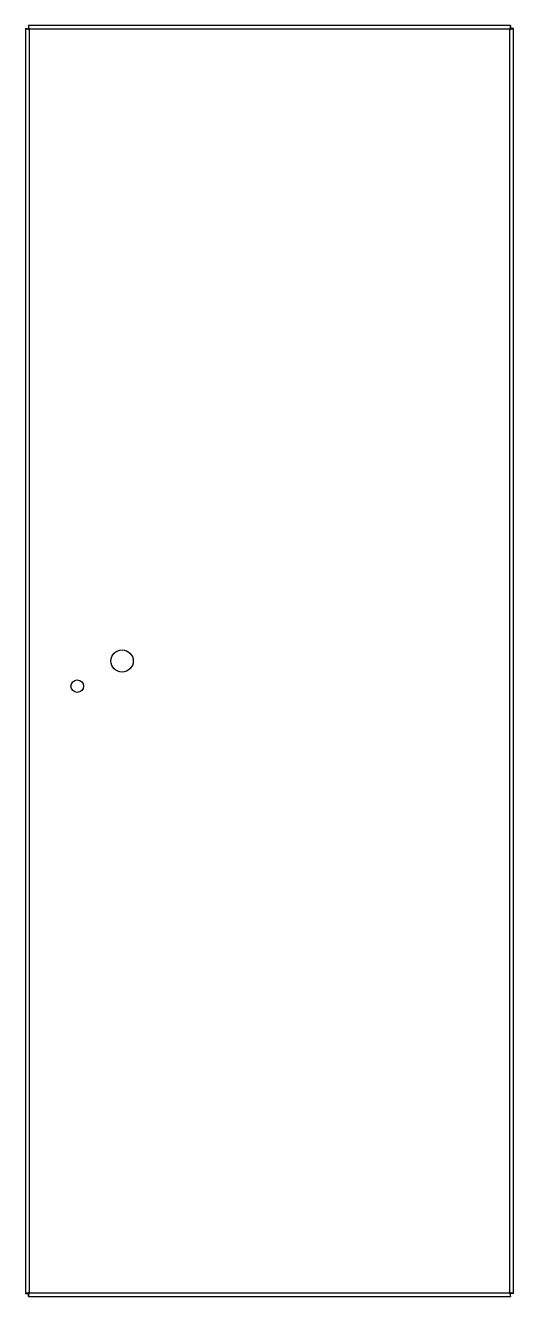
# Model space of a CAD drawing. Header units: inches. Extents: x 0 to 21.8, y 0 to 56.8.
import ezdxf

# ---------------------------------------------------------------- set-up
doc = ezdxf.new("R2010")
doc.units = ezdxf.units.IN
doc.header["$MEASUREMENT"] = 0

msp = doc.modelspace()

# ---------------------------------------------------------------- linework, layer by layer
at = {"color": 7, "linetype": 'Continuous', "lineweight": 25}
for p, q in [((0.132, 56.75), (0.132, 56.645)), ((21.655, 56.75), (0.132, 56.75)), ((21.655, 56.75), (21.655, 56.645)), ((0, 56.618), (0, 0.132)), ((0, 56.618), (0.105, 56.618)), ((21.62, 56.583), (0.167, 56.583)), ((0.167, 56.583), (0.167, 0.167)), ((21.62, 0.167), (21.62, 56.583)), ((21.788, 56.618), (21.683, 56.618)), ((21.788, 0.132), (21.788, 56.618)), ((0, 0.132), (0.105, 0.132)), ((0.132, 0), (0.132, 0.105)), ((0.132, 0), (21.655, 0)), ((0.167, 0.167), (21.62, 0.167)), ((21.655, 0), (21.655, 0.105)), ((21.788, 0.132), (21.683, 0.132))]:
    msp.add_line(p, q, dxfattribs=at)
for centre, radius in [((4.312, 28.375), 0.5), ((2.312, 27.25), 0.281)]:
    msp.add_circle(centre, radius, dxfattribs=at)
for points, knots in [([(0, 56.618), (0, 56.616), (0.001, 56.615), (0.005, 56.612), (0.009, 56.61), (0.017, 56.607), (0.022, 56.606), (0.034, 56.603), (0.041, 56.602), (0.057, 56.599), (0.065, 56.597), (0.083, 56.594), (0.093, 56.593), (0.113, 56.59), (0.124, 56.589), (0.145, 56.586), (0.156, 56.584), (0.167, 56.583)], [0, 0, 0, 0, 0.125, 0.125, 0.25, 0.25, 0.375, 0.375, 0.5, 0.5, 0.625, 0.625, 0.75, 0.75, 0.875, 0.875, 1, 1, 1, 1]), ([(0.105, 56.618), (0.105, 56.615), (0.106, 56.612), (0.111, 56.607), (0.113, 56.606), (0.117, 56.603), (0.12, 56.602), (0.126, 56.599), (0.129, 56.597), (0.136, 56.594), (0.139, 56.593), (0.151, 56.589), (0.159, 56.586), (0.167, 56.583)], [0, 0, 0, 0, 0.25, 0.25, 0.375, 0.375, 0.5, 0.5, 0.625, 0.625, 0.75, 0.75, 1, 1, 1, 1]), ([(0.167, 56.583), (0.166, 56.594), (0.164, 56.605), (0.161, 56.626), (0.16, 56.637), (0.157, 56.657), (0.156, 56.667), (0.153, 56.685), (0.151, 56.693), (0.148, 56.709), (0.147, 56.716), (0.144, 56.728), (0.143, 56.733), (0.14, 56.741), (0.138, 56.745), (0.135, 56.749), (0.134, 56.75), (0.132, 56.75)], [0, 0, 0, 0, 0.125, 0.125, 0.25, 0.25, 0.375, 0.375, 0.5, 0.5, 0.625, 0.625, 0.75, 0.75, 0.875, 0.875, 1, 1, 1, 1]), ([(0.167, 56.583), (0.164, 56.591), (0.161, 56.599), (0.157, 56.611), (0.156, 56.614), (0.153, 56.621), (0.151, 56.624), (0.148, 56.63), (0.147, 56.633), (0.144, 56.637), (0.143, 56.639), (0.138, 56.644), (0.135, 56.645), (0.132, 56.645)], [0, 0, 0, 0, 0.25, 0.25, 0.375, 0.375, 0.5, 0.5, 0.625, 0.625, 0.75, 0.75, 1, 1, 1, 1]), ([(21.655, 56.75), (21.654, 56.75), (21.652, 56.749), (21.649, 56.745), (21.648, 56.741), (21.645, 56.733), (21.644, 56.728), (21.641, 56.716), (21.639, 56.709), (21.636, 56.693), (21.635, 56.685), (21.632, 56.667), (21.631, 56.657), (21.628, 56.637), (21.626, 56.626), (21.623, 56.605), (21.622, 56.594), (21.62, 56.583)], [0, 0, 0, 0, 0.125, 0.125, 0.25, 0.25, 0.375, 0.375, 0.5, 0.5, 0.625, 0.625, 0.75, 0.75, 0.875, 0.875, 1, 1, 1, 1]), ([(21.655, 56.645), (21.652, 56.645), (21.649, 56.644), (21.645, 56.639), (21.644, 56.637), (21.641, 56.633), (21.639, 56.63), (21.636, 56.624), (21.635, 56.621), (21.632, 56.614), (21.631, 56.611), (21.626, 56.599), (21.623, 56.591), (21.62, 56.583)], [0, 0, 0, 0, 0.25, 0.25, 0.375, 0.375, 0.5, 0.5, 0.625, 0.625, 0.75, 0.75, 1, 1, 1, 1]), ([(21.62, 56.583), (21.631, 56.584), (21.642, 56.586), (21.664, 56.589), (21.674, 56.59), (21.694, 56.593), (21.704, 56.594), (21.722, 56.597), (21.731, 56.599), (21.746, 56.602), (21.753, 56.603), (21.765, 56.606), (21.771, 56.607), (21.779, 56.61), (21.782, 56.612), (21.786, 56.615), (21.788, 56.616), (21.788, 56.618)], [0, 0, 0, 0, 0.125, 0.125, 0.25, 0.25, 0.375, 0.375, 0.5, 0.5, 0.625, 0.625, 0.75, 0.75, 0.875, 0.875, 1, 1, 1, 1]), ([(21.62, 56.583), (21.629, 56.586), (21.637, 56.589), (21.648, 56.593), (21.652, 56.594), (21.658, 56.597), (21.662, 56.599), (21.667, 56.602), (21.67, 56.603), (21.675, 56.606), (21.677, 56.607), (21.681, 56.612), (21.683, 56.615), (21.683, 56.618)], [0, 0, 0, 0, 0.25, 0.25, 0.375, 0.375, 0.5, 0.5, 0.625, 0.625, 0.75, 0.75, 1, 1, 1, 1]), ([(0.167, 0.167), (0.156, 0.166), (0.145, 0.164), (0.124, 0.161), (0.113, 0.16), (0.093, 0.157), (0.083, 0.156), (0.065, 0.153), (0.057, 0.151), (0.041, 0.148), (0.034, 0.147), (0.022, 0.144), (0.017, 0.143), (0.009, 0.14), (0.005, 0.138), (0.001, 0.135), (0, 0.134), (0, 0.132)], [0, 0, 0, 0, 0.125, 0.125, 0.25, 0.25, 0.375, 0.375, 0.5, 0.5, 0.625, 0.625, 0.75, 0.75, 0.875, 0.875, 1, 1, 1, 1]), ([(0.167, 0.167), (0.159, 0.164), (0.151, 0.161), (0.139, 0.157), (0.136, 0.156), (0.129, 0.153), (0.126, 0.151), (0.12, 0.148), (0.117, 0.147), (0.113, 0.144), (0.111, 0.143), (0.106, 0.138), (0.105, 0.135), (0.105, 0.132)], [0, 0, 0, 0, 0.25, 0.25, 0.375, 0.375, 0.5, 0.5, 0.625, 0.625, 0.75, 0.75, 1, 1, 1, 1]), ([(0.132, 0), (0.134, 0), (0.135, 0.001), (0.138, 0.005), (0.14, 0.009), (0.143, 0.017), (0.144, 0.022), (0.147, 0.034), (0.148, 0.041), (0.151, 0.057), (0.153, 0.065), (0.156, 0.083), (0.157, 0.093), (0.16, 0.113), (0.161, 0.124), (0.164, 0.145), (0.166, 0.156), (0.167, 0.167)], [0, 0, 0, 0, 0.125, 0.125, 0.25, 0.25, 0.375, 0.375, 0.5, 0.5, 0.625, 0.625, 0.75, 0.75, 0.875, 0.875, 1, 1, 1, 1]), ([(0.132, 0.105), (0.135, 0.105), (0.138, 0.106), (0.143, 0.111), (0.144, 0.113), (0.147, 0.117), (0.148, 0.12), (0.151, 0.126), (0.153, 0.129), (0.156, 0.136), (0.157, 0.139), (0.161, 0.151), (0.164, 0.159), (0.167, 0.167)], [0, 0, 0, 0, 0.25, 0.25, 0.375, 0.375, 0.5, 0.5, 0.625, 0.625, 0.75, 0.75, 1, 1, 1, 1]), ([(21.788, 0.132), (21.788, 0.134), (21.786, 0.135), (21.782, 0.138), (21.779, 0.14), (21.771, 0.143), (21.765, 0.144), (21.753, 0.147), (21.746, 0.148), (21.731, 0.151), (21.722, 0.153), (21.704, 0.156), (21.695, 0.157), (21.674, 0.16), (21.664, 0.161), (21.642, 0.164), (21.631, 0.166), (21.62, 0.167)], [0, 0, 0, 0, 0.125, 0.125, 0.25, 0.25, 0.375, 0.375, 0.5, 0.5, 0.625, 0.625, 0.75, 0.75, 0.875, 0.875, 1, 1, 1, 1]), ([(21.62, 0.167), (21.622, 0.156), (21.623, 0.145), (21.626, 0.124), (21.628, 0.113), (21.631, 0.093), (21.632, 0.083), (21.635, 0.065), (21.636, 0.057), (21.639, 0.041), (21.641, 0.034), (21.643, 0.022), (21.645, 0.017), (21.648, 0.009), (21.649, 0.005), (21.652, 0.001), (21.654, 0), (21.655, 0)], [0, 0, 0, 0, 0.125, 0.125, 0.25, 0.25, 0.375, 0.375, 0.5, 0.5, 0.625, 0.625, 0.75, 0.75, 0.875, 0.875, 1, 1, 1, 1]), ([(21.62, 0.167), (21.623, 0.159), (21.626, 0.151), (21.631, 0.139), (21.632, 0.136), (21.635, 0.129), (21.636, 0.126), (21.639, 0.12), (21.641, 0.117), (21.643, 0.113), (21.645, 0.111), (21.649, 0.106), (21.652, 0.105), (21.655, 0.105)], [0, 0, 0, 0, 0.25, 0.25, 0.375, 0.375, 0.5, 0.5, 0.625, 0.625, 0.75, 0.75, 1, 1, 1, 1]), ([(21.683, 0.132), (21.683, 0.135), (21.681, 0.138), (21.677, 0.143), (21.675, 0.144), (21.67, 0.147), (21.667, 0.148), (21.662, 0.151), (21.659, 0.153), (21.652, 0.156), (21.648, 0.157), (21.637, 0.161), (21.629, 0.164), (21.62, 0.167)], [0, 0, 0, 0, 0.25, 0.25, 0.375, 0.375, 0.5, 0.5, 0.625, 0.625, 0.75, 0.75, 1, 1, 1, 1])]:
    msp.add_open_spline(points, degree=3, knots=knots, dxfattribs=at)

doc.saveas('drawing.dxf')
